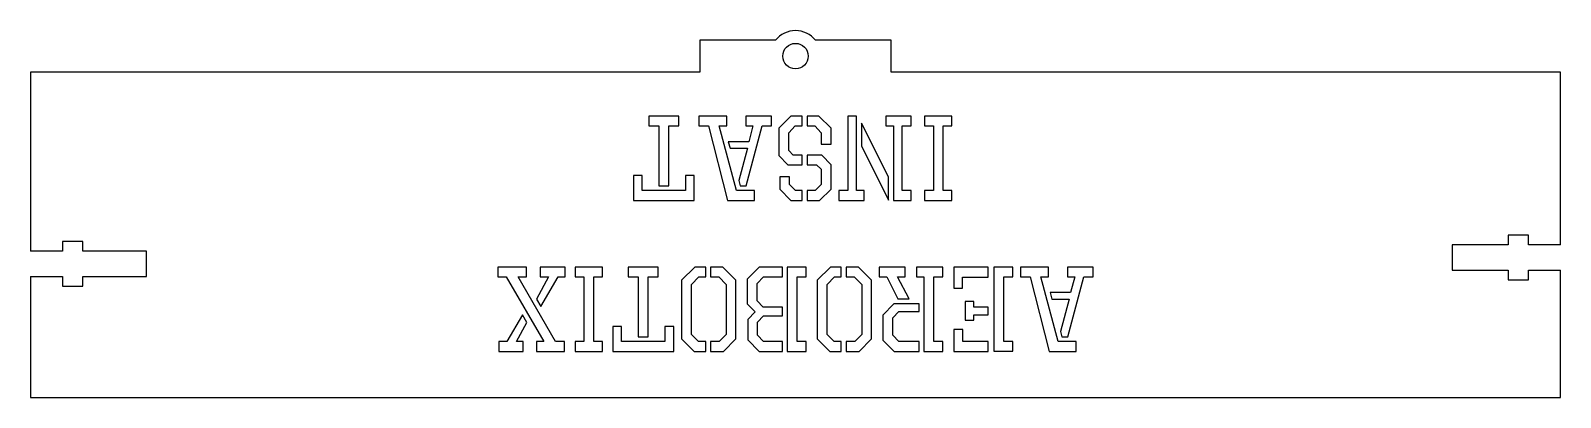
# Model space of a CAD drawing. Header units: millimetres. Extents: x -120 to 120, y -26 to 32.
import ezdxf

# ---------------------------------------------------------------- set-up
doc = ezdxf.new("R2010")
doc.units = ezdxf.units.MM

msp = doc.modelspace()

# ---------------------------------------------------------------- linework, layer by layer
at = {"color": 7, "linetype": 'Continuous', "lineweight": 25}
for p, q in [((-15, 30.5), (-15, 25.5)), ((-3.12, 30.5), (-15, 30.5)), ((15, 30.5), (3.12, 30.5)), ((15, 25.5), (15, 30.5)), ((-15, 25.5), (-120, 25.5)), ((-120, 25.5), (-120, -2.56)), ((120, 25.5), (15, 25.5)), ((120, -1.56), (120, 25.5)), ((-18.29, 18.6), (-23.03, 18.6)), ((-23.03, 18.6), (-23.03, 17.05)), ((-23.03, 17.05), (-21.43, 17.05)), ((-21.43, 17.05), (-21.43, 7.67)), ((-19.89, 7.67), (-19.89, 17.05)), ((-19.89, 17.05), (-18.29, 17.05)), ((-18.29, 17.05), (-18.29, 18.6)), ((-10.79, 18.6), (-15.16, 18.6)), ((-15.16, 18.6), (-15.16, 17.05)), ((-15.16, 17.05), (-13.67, 17.05)), ((-13.67, 17.05), (-10.66, 5.37)), ((-9.25, 6.91), (-11.96, 17.05)), ((-11.96, 17.05), (-10.79, 17.05)), ((-10.79, 17.05), (-10.79, 18.6)), ((-3.77, 18.6), (-7.8, 18.6)), ((-7.8, 18.6), (-7.8, 17.05)), ((-7.8, 17.05), (-6.67, 17.05)), ((-7.72, 7.68), (-5.22, 17.05)), ((-6.67, 17.05), (-7.33, 14.58)), ((-5.22, 17.05), (-3.77, 17.05)), ((-3.77, 17.05), (-3.77, 18.6)), ((-0.74, 18.6), (-2.6, 16.7)), ((-1.06, 16), (-0.06, 17.05)), ((1.06, 18.6), (-0.74, 18.6)), ((-0.06, 17.05), (1.06, 17.05)), ((1.06, 17.05), (1.06, 18.6)), ((3.68, 18.6), (1.81, 18.6)), ((1.81, 18.6), (1.81, 17.05)), ((1.81, 17.05), (3.01, 17.05)), ((3.01, 17.05), (4.02, 16)), ((5.57, 16.7), (3.68, 18.6)), ((9.58, 18.6), (8.21, 18.6)), ((8.21, 18.6), (8.21, 6.91)), ((9.58, 6.91), (9.58, 18.6)), ((14.59, 9.09), (10.34, 17.5)), ((10.34, 17.5), (10.34, 13.95)), ((18.12, 18.6), (14.15, 18.6)), ((14.15, 18.6), (14.15, 17.05)), ((14.15, 17.05), (15.35, 17.05)), ((15.35, 17.05), (15.35, 5.37)), ((16.73, 6.91), (16.73, 17.05)), ((16.73, 17.05), (18.12, 17.05)), ((18.12, 17.05), (18.12, 18.6)), ((24.55, 18.6), (20.26, 18.6)), ((20.26, 18.6), (20.26, 17.05)), ((20.26, 17.05), (21.63, 17.05)), ((21.63, 17.05), (21.63, 6.91)), ((23.18, 6.91), (23.18, 17.05)), ((23.18, 17.05), (24.55, 17.05)), ((24.55, 17.05), (24.55, 18.6)), ((-7.33, 14.58), (-10.55, 14.58)), ((-10.55, 14.58), (-10.27, 13.56)), ((-2.6, 16.7), (-2.6, 12.43)), ((-1.06, 13.2), (-1.06, 16)), ((4.02, 16), (4.02, 14.22)), ((5.57, 14.22), (5.57, 16.7)), ((-10.27, 13.56), (-7.55, 13.56)), ((-7.55, 13.56), (-8.91, 8.49)), ((-2.6, 12.43), (-1.18, 10.96)), ((-0.38, 12.48), (-1.06, 13.2)), ((1.06, 12.48), (-0.38, 12.48)), ((1.06, 10.96), (1.06, 12.48)), ((4.11, 12.48), (1.81, 12.48)), ((1.81, 12.48), (1.81, 10.96)), ((4.02, 14.22), (5.57, 14.22)), ((5.57, 10.98), (4.11, 12.48)), ((10.34, 13.95), (14.59, 5.44)), ((-1.18, 10.96), (1.06, 10.96)), ((1.81, 10.96), (3.31, 10.96)), ((3.31, 10.96), (4.02, 10.27)), ((4.02, 10.27), (4.02, 7.89)), ((5.57, 7.16), (5.57, 10.98)), ((-24.07, 9.26), (-25.44, 9.26)), ((-25.44, 9.26), (-25.44, 5.37)), ((-24.07, 6.91), (-24.07, 9.26)), ((-21.43, 7.67), (-19.89, 7.67)), ((-15.88, 9.26), (-17.25, 9.26)), ((-17.25, 9.26), (-17.25, 6.91)), ((-15.88, 5.37), (-15.88, 9.26)), ((-8.91, 8.49), (-8.68, 7.68)), ((-8.68, 7.68), (-7.72, 7.68)), ((-0.94, 9.06), (-2.48, 9.06)), ((-2.48, 9.06), (-2.48, 7.16)), ((-0.94, 7.89), (-0.94, 9.06)), ((0.01, 6.91), (-0.94, 7.89)), ((4.02, 7.89), (3.07, 6.91)), ((14.59, 5.44), (14.59, 9.09)), ((-25.44, 5.37), (-15.88, 5.37)), ((-17.25, 6.91), (-24.07, 6.91)), ((-10.66, 5.37), (-6.44, 5.37)), ((-6.44, 6.91), (-9.25, 6.91)), ((-6.44, 5.37), (-6.44, 6.91)), ((-2.48, 7.16), (-0.72, 5.37)), ((-0.72, 5.37), (1.06, 5.37)), ((1.06, 6.91), (0.01, 6.91)), ((1.06, 5.37), (1.06, 6.91)), ((3.07, 6.91), (1.81, 6.91)), ((1.81, 6.91), (1.81, 5.37)), ((1.81, 5.37), (3.78, 5.37)), ((3.78, 5.37), (5.57, 7.16)), ((8.21, 6.91), (6.81, 6.91)), ((6.81, 6.91), (6.81, 5.37)), ((6.81, 5.37), (10.78, 5.37)), ((10.78, 6.91), (9.58, 6.91)), ((10.78, 5.37), (10.78, 6.91)), ((15.35, 5.37), (18.12, 5.37)), ((18.12, 6.91), (16.73, 6.91)), ((18.12, 5.37), (18.12, 6.91)), ((21.63, 6.91), (20.26, 6.91)), ((20.26, 6.91), (20.26, 5.37)), ((20.26, 5.37), (24.55, 5.37)), ((24.55, 6.91), (23.18, 6.91)), ((24.55, 5.37), (24.55, 6.91)), ((-111.8, -1.06), (-115, -1.06)), ((-115, -1.06), (-115, -2.56)), ((-111.8, -2.56), (-111.8, -1.06)), ((111.8, -1.56), (103, -1.56)), ((103, -1.56), (103, -5.56)), ((115, -0.06), (111.8, -0.06)), ((111.8, -0.06), (111.8, -1.56)), ((115, -1.56), (115, -0.06)), ((120, -1.56), (115, -1.56)), ((-115, -2.56), (-120, -2.56)), ((-101.8, -2.56), (-111.8, -2.56)), ((-101.8, -6.56), (-101.8, -2.56)), ((-120, -6.56), (-115, -6.56)), ((-120, -6.56), (-120, -25.5)), ((-115, -6.56), (-115, -8.06)), ((-111.8, -8.06), (-111.8, -6.56)), ((-111.8, -6.56), (-101.8, -6.56)), ((-42.18, -5.07), (-46.68, -5.07)), ((-46.68, -5.07), (-46.68, -6.62)), ((-46.68, -6.62), (-45.41, -6.62)), ((-45.41, -6.62), (-39.48, -16.75)), ((-43.49, -6.62), (-42.18, -6.62)), ((-37.64, -16.75), (-43.49, -6.62)), ((-42.18, -6.62), (-42.18, -5.07)), ((-38.77, -6.62), (-40.63, -10.09)), ((-36.11, -5.07), (-40.05, -5.07)), ((-40.05, -5.07), (-40.05, -6.62)), ((-40.05, -6.62), (-38.77, -6.62)), ((-39.95, -11.24), (-37.22, -6.62)), ((-37.22, -6.62), (-36.11, -6.62)), ((-36.11, -6.62), (-36.11, -5.07)), ((-30.28, -5.07), (-34.58, -5.07)), ((-34.58, -5.07), (-34.58, -6.62)), ((-34.58, -6.62), (-33.2, -6.62)), ((-33.2, -6.62), (-33.2, -16.75)), ((-31.66, -16.75), (-31.66, -6.62)), ((-31.66, -6.62), (-30.28, -6.62)), ((-30.28, -6.62), (-30.28, -5.07)), ((-21.52, -5.07), (-26.26, -5.07)), ((-26.26, -5.07), (-26.26, -6.62)), ((-26.26, -6.62), (-24.66, -6.62)), ((-24.66, -6.62), (-24.66, -15.99)), ((-23.11, -15.99), (-23.11, -6.62)), ((-23.11, -6.62), (-21.52, -6.62)), ((-21.52, -6.62), (-21.52, -5.07)), ((-15.8, -5.07), (-17.86, -7.14)), ((-17.86, -7.14), (-17.86, -16.33)), ((-16.31, -7.79), (-15.15, -6.62)), ((-14.09, -5.07), (-15.8, -5.07)), ((-15.15, -6.62), (-14.09, -6.62)), ((-14.09, -6.62), (-14.09, -5.07)), ((-11.4, -5.07), (-13.32, -5.07)), ((-13.32, -5.07), (-13.32, -6.62)), ((-13.32, -6.62), (-12.05, -6.62)), ((-12.05, -6.62), (-10.89, -7.79)), ((-9.34, -7.14), (-11.4, -5.07)), ((-9.34, -16.33), (-9.34, -7.14)), ((-5.68, -5.07), (-7.57, -6.97)), ((-7.57, -6.97), (-7.57, -10.82)), ((-6.03, -7.66), (-5.01, -6.62)), ((-2.06, -5.07), (-5.68, -5.07)), ((-5.01, -6.62), (-2.06, -6.62)), ((-2.06, -6.62), (-2.06, -5.07)), ((1.65, -5.07), (-1.3, -5.07)), ((-1.3, -5.07), (-1.3, -18.3)), ((0.25, -16.75), (0.25, -6.62)), ((0.25, -6.62), (1.65, -6.62)), ((1.65, -6.62), (1.65, -5.07)), ((5.47, -5.07), (3.41, -7.14)), ((3.41, -7.14), (3.41, -16.33)), ((4.96, -7.79), (6.12, -6.62)), ((7.19, -5.07), (5.47, -5.07)), ((6.12, -6.62), (7.19, -6.62)), ((7.19, -6.62), (7.19, -5.07)), ((9.87, -5.07), (7.95, -5.07)), ((7.95, -5.07), (7.95, -6.62)), ((7.95, -6.62), (9.22, -6.62)), ((9.22, -6.62), (10.39, -7.79)), ((11.93, -7.14), (9.87, -5.07)), ((11.93, -16.33), (11.93, -7.14)), ((17.18, -5.07), (13.15, -5.07)), ((13.15, -5.07), (13.15, -6.62)), ((13.15, -6.62), (14.33, -6.62)), ((14.33, -6.62), (16.06, -10.07)), ((16.02, -6.62), (17.18, -6.62)), ((17.81, -10.07), (16.02, -6.62)), ((17.18, -6.62), (17.18, -5.07)), ((23.09, -5.07), (18.97, -5.07)), ((18.97, -5.07), (18.97, -6.62)), ((18.97, -6.62), (20.15, -6.62)), ((20.15, -6.62), (20.15, -18.3)), ((21.7, -16.75), (21.7, -6.62)), ((21.7, -6.62), (23.09, -6.62)), ((23.09, -6.62), (23.09, -5.07)), ((24.84, -5.07), (24.84, -8.36)), ((30.24, -5.07), (24.84, -5.07)), ((26.21, -8.36), (26.21, -6.64)), ((26.21, -6.64), (30.24, -6.64)), ((30.24, -6.64), (30.24, -5.07)), ((34.08, -5.07), (31.13, -5.07)), ((31.13, -5.07), (31.13, -18.28)), ((32.68, -16.75), (32.68, -6.62)), ((32.68, -6.62), (34.08, -6.62)), ((34.08, -6.62), (34.08, -5.07)), ((39.68, -5.07), (35.31, -5.07)), ((35.31, -5.07), (35.31, -6.62)), ((35.31, -6.62), (36.8, -6.62)), ((36.8, -6.62), (39.81, -18.3)), ((41.23, -16.75), (38.51, -6.62)), ((38.51, -6.62), (39.68, -6.62)), ((39.68, -6.62), (39.68, -5.07)), ((46.71, -5.07), (42.68, -5.07)), ((42.68, -5.07), (42.68, -6.62)), ((42.68, -6.62), (43.81, -6.62)), ((42.75, -15.99), (45.26, -6.62)), ((43.81, -6.62), (43.15, -9.08)), ((45.26, -6.62), (46.71, -6.62)), ((46.71, -6.62), (46.71, -5.07)), ((103, -5.56), (111.8, -5.56)), ((111.8, -5.56), (111.8, -7.06)), ((111.8, -7.06), (115, -7.06)), ((115, -7.06), (115, -5.56)), ((115, -5.56), (120, -5.56)), ((120, -25.5), (120, -5.56)), ((-115, -8.06), (-111.8, -8.06)), ((-16.31, -15.66), (-16.31, -7.79)), ((-10.89, -7.79), (-10.89, -15.66)), ((-6.03, -10.38), (-6.03, -7.66)), ((4.96, -15.66), (4.96, -7.79)), ((10.39, -7.79), (10.39, -15.66)), ((24.84, -8.36), (26.21, -8.36)), ((43.15, -9.08), (39.93, -9.08)), ((39.93, -9.08), (40.21, -10.1)), ((-40.63, -10.09), (-39.95, -11.24)), ((-7.57, -10.82), (-6.35, -12.09)), ((-5.07, -11.35), (-6.03, -10.38)), ((-2.06, -11.35), (-5.07, -11.35)), ((-2.06, -12.72), (-2.06, -11.35)), ((15.42, -10.82), (13.7, -12.6)), ((19.38, -10.82), (15.42, -10.82)), ((16.06, -10.07), (17.81, -10.07)), ((19.38, -12.02), (19.38, -10.82)), ((27.96, -10.48), (26.62, -10.48)), ((26.62, -10.48), (26.62, -13.42)), ((27.96, -11.35), (27.96, -10.48)), ((30.24, -11.35), (27.96, -11.35)), ((30.24, -12.55), (30.24, -11.35)), ((40.21, -10.1), (42.92, -10.1)), ((42.92, -10.1), (41.57, -15.18)), ((-42.83, -12.55), (-45.3, -16.75)), ((-43.78, -16.75), (-42.14, -13.76)), ((-42.14, -13.76), (-42.83, -12.55)), ((-6.35, -12.09), (-7.48, -13.3)), ((-7.48, -13.3), (-7.48, -16.5)), ((-5.97, -13.69), (-5.01, -12.72)), ((-5.97, -15.76), (-5.97, -13.69)), ((-5.01, -12.72), (-2.06, -12.72)), ((13.7, -12.6), (13.7, -16.51)), ((15.25, -13.01), (16.21, -12.02)), ((15.25, -15.76), (15.25, -13.01)), ((16.21, -12.02), (19.38, -12.02)), ((26.62, -13.42), (27.96, -13.42)), ((27.96, -13.42), (27.96, -12.55)), ((27.96, -12.55), (30.24, -12.55)), ((-45.3, -16.75), (-46.53, -16.75)), ((-46.53, -16.75), (-46.53, -18.3)), ((-42.72, -16.75), (-43.78, -16.75)), ((-42.72, -18.3), (-42.72, -16.75)), ((-39.48, -16.75), (-40.61, -16.75)), ((-40.61, -16.75), (-40.61, -18.3)), ((-36.26, -16.75), (-37.64, -16.75)), ((-36.26, -18.3), (-36.26, -16.75)), ((-33.2, -16.75), (-34.58, -16.75)), ((-34.58, -16.75), (-34.58, -18.3)), ((-30.28, -16.75), (-31.66, -16.75)), ((-30.28, -18.3), (-30.28, -16.75)), ((-27.3, -14.41), (-28.67, -14.41)), ((-28.67, -14.41), (-28.67, -18.3)), ((-27.3, -16.75), (-27.3, -14.41)), ((-20.48, -16.75), (-27.3, -16.75)), ((-24.66, -15.99), (-23.11, -15.99)), ((-19.1, -14.41), (-20.48, -14.41)), ((-20.48, -14.41), (-20.48, -16.75)), ((-19.1, -18.3), (-19.1, -14.41)), ((-17.86, -16.33), (-15.89, -18.3)), ((-15.23, -16.75), (-16.31, -15.66)), ((-14.09, -16.75), (-15.23, -16.75)), ((-14.09, -18.3), (-14.09, -16.75)), ((-11.97, -16.75), (-13.32, -16.75)), ((-13.32, -16.75), (-13.32, -18.3)), ((-10.89, -15.66), (-11.97, -16.75)), ((-11.31, -18.3), (-9.34, -16.33)), ((-7.48, -16.5), (-5.7, -18.3)), ((-5.01, -16.75), (-5.97, -15.76)), ((-2.06, -16.75), (-5.01, -16.75)), ((-2.06, -18.3), (-2.06, -16.75)), ((1.65, -16.75), (0.25, -16.75)), ((1.65, -18.3), (1.65, -16.75)), ((3.41, -16.33), (5.38, -18.3)), ((6.04, -16.75), (4.96, -15.66)), ((7.19, -16.75), (6.04, -16.75)), ((7.19, -18.3), (7.19, -16.75)), ((9.3, -16.75), (7.95, -16.75)), ((7.95, -16.75), (7.95, -18.3)), ((10.39, -15.66), (9.3, -16.75)), ((9.97, -18.3), (11.93, -16.33)), ((13.7, -16.51), (15.48, -18.3)), ((16.21, -16.75), (15.25, -15.76)), ((19.38, -16.75), (16.21, -16.75)), ((19.38, -18.3), (19.38, -16.75)), ((23.09, -16.75), (21.7, -16.75)), ((23.09, -18.3), (23.09, -16.75)), ((26.23, -14.85), (24.86, -14.85)), ((24.86, -14.85), (24.86, -18.3)), ((26.23, -16.75), (26.23, -14.85)), ((30.24, -16.75), (26.23, -16.75)), ((30.24, -18.3), (30.24, -16.75)), ((34.08, -16.75), (32.68, -16.75)), ((34.08, -18.28), (34.08, -16.75)), ((44.03, -16.75), (41.23, -16.75)), ((41.57, -15.18), (41.79, -15.99)), ((41.79, -15.99), (42.75, -15.99)), ((44.03, -18.3), (44.03, -16.75)), ((-46.53, -18.3), (-42.72, -18.3)), ((-40.61, -18.3), (-36.26, -18.3)), ((-34.58, -18.3), (-30.28, -18.3)), ((-28.67, -18.3), (-19.1, -18.3)), ((-15.89, -18.3), (-14.09, -18.3)), ((-13.32, -18.3), (-11.31, -18.3)), ((-5.7, -18.3), (-2.06, -18.3)), ((-1.3, -18.3), (1.65, -18.3)), ((5.38, -18.3), (7.19, -18.3)), ((7.95, -18.3), (9.97, -18.3)), ((15.48, -18.3), (19.38, -18.3)), ((20.15, -18.3), (23.09, -18.3)), ((24.86, -18.3), (30.24, -18.3)), ((31.13, -18.28), (34.08, -18.28)), ((39.81, -18.3), (44.03, -18.3)), ((-120, -25.5), (120, -25.5))]:
    msp.add_line(p, q, dxfattribs=at)
msp.add_circle((0, 28), 2, dxfattribs=at)
msp.add_arc((0, 28), 4, 38.6822, 141.3178, dxfattribs=at)

doc.saveas('drawing.dxf')
